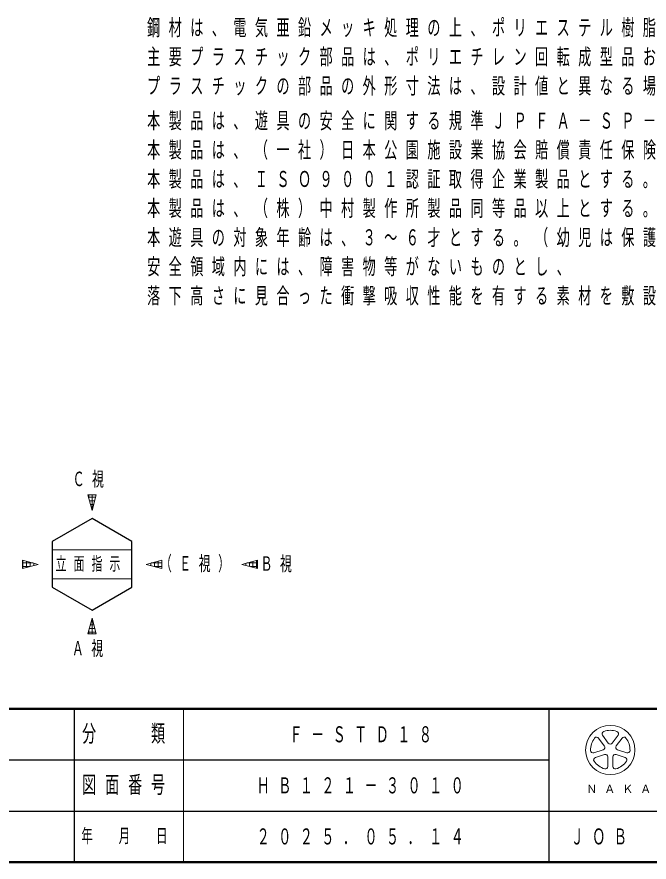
# Model space of a CAD drawing. Units: millimetres on the paper, scale 1:50. Extents: x -385 to 840, y 0 to 267.
# Drawn here: x -142.8 to -56.3, y 0 to 115.8 of the extents above; entities that cross this region are included whole.
import ezdxf

# ---------------------------------------------------------------- set-up
doc = ezdxf.new("R2010")
doc.units = ezdxf.units.MM
for name, color, linetype, lineweight in [('1_50', 7, 'Continuous', 25), ('CLASS1', 7, 'Continuous', 25), ('LY_3', 7, 'Continuous', 13)]:
    doc.layers.add(name, color=color, linetype=linetype, lineweight=lineweight)
doc.layers.add('LY_4', color=7, linetype='Continuous')
doc.styles.add('ＭＳ ゴシック', font='')
doc.styles.get('ＭＳ ゴシック').set_extended_font_data('MS Gothic')

msp = doc.modelspace()

# ---------------------------------------------------------------- linework, layer by layer
at = {"layer": '1_50', "lineweight": 13}
for p, q in [((-132.534, 48.198), (-133.113, 50.358)), ((-131.956, 50.358), (-133.113, 50.358)), ((-133.017, 50), (-132.052, 50)), ((-133, 49.936), (-133, 50.358)), ((-131.956, 50.358), (-132.534, 48.198)), ((-132.5, 48.326), (-132.5, 50.358)), ((-132, 50.192), (-132, 50.358)), ((-132.883, 49.5), (-132.185, 49.5)), ((-132.749, 49), (-132.319, 49)), ((-132.615, 48.5), (-132.453, 48.5)), ((-137.963, 42.813), (-127.105, 42.813)), ((-139.92, 40.813), (-142.08, 41.391)), ((-142.08, 40.234), (-142.08, 41.391)), ((-142.08, 41), (-140.619, 41)), ((-142.08, 40.234), (-139.92, 40.813)), ((-142, 40.255), (-142, 41.37)), ((-141.5, 40.389), (-141.5, 41.236)), ((-141, 40.523), (-141, 41.102)), ((-140.5, 40.657), (-140.5, 40.968)), ((-140, 40.791), (-140, 40.834)), ((-125.149, 40.813), (-122.989, 41.391)), ((-122.989, 40.234), (-125.149, 40.813)), ((-125, 40.773), (-125, 40.853)), ((-124.5, 40.639), (-124.5, 40.987)), ((-124.45, 41), (-122.989, 41)), ((-124, 40.505), (-124, 41.12)), ((-123.5, 40.371), (-123.5, 41.254)), ((-123, 40.237), (-123, 41.388)), ((-122.989, 40.234), (-122.989, 41.391)), ((-112.02, 40.813), (-109.86, 41.391)), ((-109.86, 40.234), (-112.02, 40.813)), ((-112, 40.807), (-112, 40.818)), ((-111.5, 40.673), (-111.5, 40.952)), ((-111.321, 41), (-109.86, 41)), ((-111, 40.539), (-111, 41.086)), ((-110.5, 40.405), (-110.5, 41.22)), ((-110, 40.271), (-110, 41.354)), ((-109.86, 40.234), (-109.86, 41.391)), ((-142.08, 40.5), (-141.087, 40.5)), ((-123.982, 40.5), (-122.989, 40.5)), ((-110.853, 40.5), (-109.86, 40.5)), ((-137.963, 38.813), (-127.105, 38.813)), ((-133.113, 31.267), (-132.534, 33.427)), ((-132.783, 32.5), (-132.286, 32.5)), ((-132.649, 33), (-132.42, 33)), ((-132.534, 33.427), (-131.956, 31.267)), ((-132.5, 31.267), (-132.5, 33.299)), ((-133.051, 31.5), (-132.018, 31.5)), ((-133, 31.267), (-133, 31.689)), ((-132.917, 32), (-132.152, 32)), ((-132, 31.267), (-132, 31.433)), ((-133.113, 31.267), (-131.956, 31.267))]:
    msp.add_line(p, q, dxfattribs=at)
at = {"layer": '1_50'}
for p, q in [((-132.534, 47.098), (-137.978, 43.956)), ((-127.091, 43.956), (-132.534, 47.098)), ((-137.978, 43.956), (-137.978, 37.67)), ((-127.091, 37.67), (-127.091, 43.956)), ((-137.978, 37.67), (-132.534, 34.527)), ((-132.534, 34.527), (-127.091, 37.67))]:
    msp.add_line(p, q, dxfattribs=at)
at = {"layer": 'LY_3', "lineweight": 50}
for p, q in [((-385, 21), (0, 21)), ((-385, 0), (0, 0))]:
    msp.add_line(p, q, dxfattribs=at)
at = {"layer": 'LY_3', "color": 211, "lineweight": 25}
for p, q in [((-135, 21), (-135, 0)), ((-70, 21), (-70, 0)), ((-187.5, 14), (-70, 14)), ((-242.5, 7), (0, 7))]:
    msp.add_line(p, q, dxfattribs=at)
at = {"layer": 'LY_3'}
for p, q in [((-120, 21), (-120, 0)), ((-62.629, 17.393), (-61.844, 16.313)), ((-61.298, 16.313), (-60.513, 17.393)), ((-62.39, 15.917), (-63.175, 16.997)), ((-59.967, 16.997), (-60.752, 15.917)), ((-63.828, 14.985), (-62.559, 15.397)), ((-60.583, 15.397), (-59.313, 14.985)), ((-62.35, 14.755), (-63.62, 14.343)), ((-61.908, 13.099), (-61.908, 14.434)), ((-61.233, 14.434), (-61.233, 13.099)), ((-59.522, 14.343), (-60.792, 14.755))]:
    msp.add_line(p, q, dxfattribs=at)
msp.add_circle((-61.571, 15.363), 3.375, dxfattribs=at)
for centre, radius, start, end in [((-62.356, 17.592), 0.338, 109.39847, 215.99997), ((-61.571, 15.363), 2.7, 70.60155, 109.39847), ((-60.786, 17.592), 0.338, 324, 70.60155), ((-61.571, 15.363), 2.7, 142.60154, 181.39846), ((-63.448, 16.798), 0.338, 35.99999, 142.60154), ((-61.571, 16.512), 0.338, 215.99998, 324), ((-59.694, 16.798), 0.338, 37.39846, 143.99995), ((-61.571, 15.363), 2.7, 358.60155, 37.39847), ((-63.933, 15.306), 0.338, 181.39848, 287.99997), ((-62.663, 15.718), 0.338, 287.99998, 35.99999), ((-60.479, 15.718), 0.338, 143.99996, 251.99999), ((-59.209, 15.306), 0.338, 252.00001, 358.60156), ((-63.516, 14.022), 0.338, 107.99999, 214.60154), ((-62.246, 14.434), 0.338, 359.99997, 107.99999), ((-60.896, 14.434), 0.338, 71.99997, 179.99999), ((-59.626, 14.022), 0.338, 325.39847, 71.99996), ((-61.571, 15.363), 2.7, 214.60156, 253.39848), ((-62.246, 13.099), 0.338, 253.39847, 359.99997), ((-60.896, 13.099), 0.338, 179.99999, 286.60154), ((-61.571, 15.363), 2.7, 286.60155, 325.39847)]:
    msp.add_arc(centre, radius, start, end, dxfattribs=at)

# ---------------------------------------------------------------- texts
at = {"layer": '1_50', "style": 'ＭＳ ゴシック'}
for s, insert, char_height, attachment_point in [('\\T1.64;\\W0.6;Ｃ視', (-132.534, 52.418), 1.979, 5), ('\\T1.64;\\W0.6;立面指示', (-137.534, 40.813), 1.833, 4), ('\\T1.64;\\W0.6;（Ｅ視）', (-117.929, 40.813), 1.979, 5), ('\\T1.64;\\W0.6;Ｂ視', (-106.8, 40.813), 1.979, 5), ('\\T1.64;\\W0.6;Ａ視', (-132.634, 29.207), 1.979, 5)]:
    msp.add_mtext(s, dxfattribs=dict(at, insert=insert, char_height=char_height, attachment_point=attachment_point))
at = {"layer": 'CLASS1', "char_height": 2.199, "attachment_point": 1, "style": 'ＭＳ ゴシック'}
for s, insert in [('\\T1.64;\\W0.6;鋼材は、電気亜鉛メッキ処理の上、ポリエステル樹脂粉体塗装仕上げとする。', (-125, 115.5)), ('\\T1.64;\\W0.6;主要プラスチック部品は、ポリエチレン回転成型品およびポリエチレン板とする。', (-125, 111.5)), ('\\T1.64;\\W0.6;プラスチックの部品の外形寸法は、設計値と異なる場合があります。', (-125, 107.5)), ('\\T1.64;\\W0.6;本製品は、遊具の安全に関する規準ＪＰＦＡ－ＳＰ－Ｓ：２０２４適合製品とする。', (-125, 102.735)), ('\\T1.64;\\W0.6;本製品は、（一社）日本公園施設業協会賠償責任保険加入製品とする。', (-125, 98.735)), ('\\T1.64;\\W0.6;本製品は、ＩＳＯ９００１認証取得企業製品とする。', (-125, 94.735)), ('\\T1.64;\\W0.6;本製品は、（株）中村製作所製品同等品以上とする。', (-125, 90.735)), ('\\T1.64;\\W0.6;本遊具の対象年齢は、３～６才とする。（幼児は保護者監督のもとで遊ばせること）', (-125, 86.735)), ('\\T1.64;\\W0.6;安全領域内には、障害物等がないものとし、', (-125, 82.735)), ('\\T1.64;\\W0.6;落下高さに見合った衝撃吸収性能を有する素材を敷設すること。', (-125, 78.735))]:
    msp.add_mtext(s, dxfattribs=dict(at, insert=insert))
at = {"layer": 'LY_3', "color": 4, "attachment_point": 4, "style": 'ＭＳ ゴシック'}
for s, insert, char_height in [('\\T1.64;\\W0.6;分\u3000\u3000類', (-133.9, 17.5), 2.346), ('\\T1.64;\\W0.6;図面番号', (-133.9, 10.5), 2.346), ('\\T1.64;ＮＡＫＡＭＵＲＡ\u3000ＭＦＧ．ＣＯＲＰＯＲＡＴＩＯＮ', (-64.855, 10), 1.1), ('\\T1.64;\\W0.6;年\u3000月\u3000日', (-134, 3.5), 1.906), ('\\T1.64;\\W0.6;ＪＯＢ', (-67, 3.5), 2.199)]:
    msp.add_mtext(s, dxfattribs=dict(at, insert=insert, char_height=char_height))
at = {"layer": 'LY_4', "char_height": 2.199, "attachment_point": 4, "style": 'ＭＳ ゴシック'}
for s, insert in [('\\T1.64;\\W0.6;Ｆ－ＳＴＤ１８', (-105.5, 17.5)), ('\\T1.64;\\W0.6;ＨＢ１２１－３０１０', (-110, 10.5)), ('\\T1.64;\\W0.6;２０２５．０５．１４', (-110, 3.5))]:
    msp.add_mtext(s, dxfattribs=dict(at, insert=insert))

doc.saveas('drawing.dxf')
